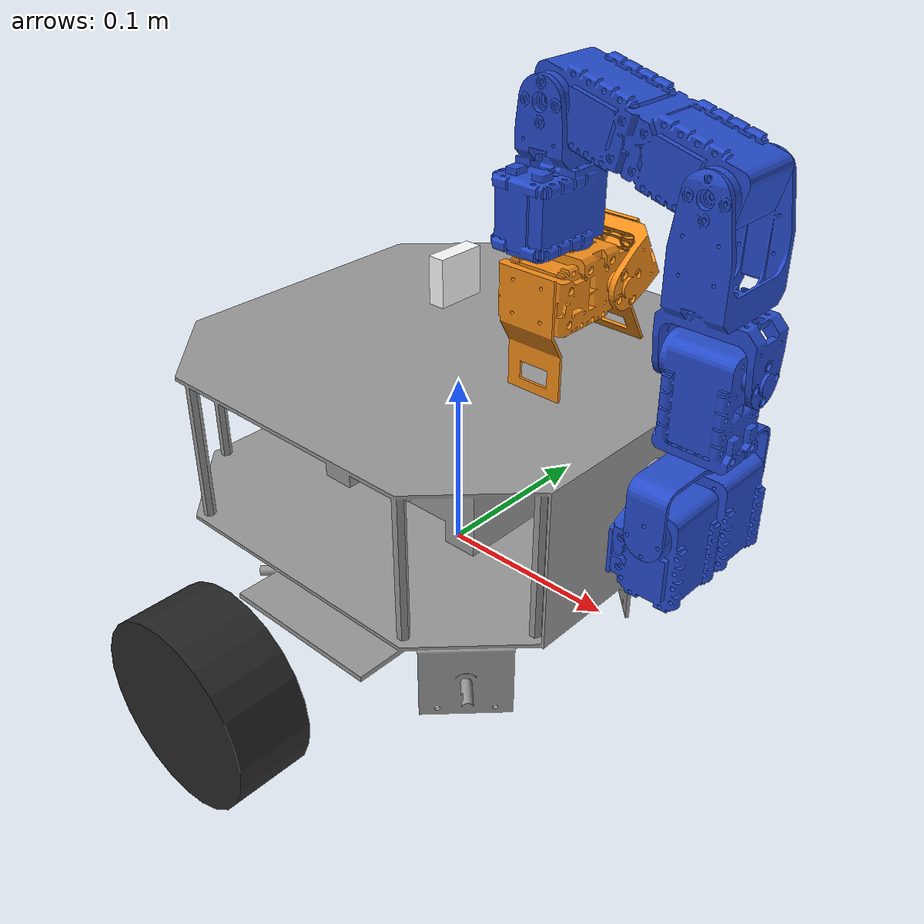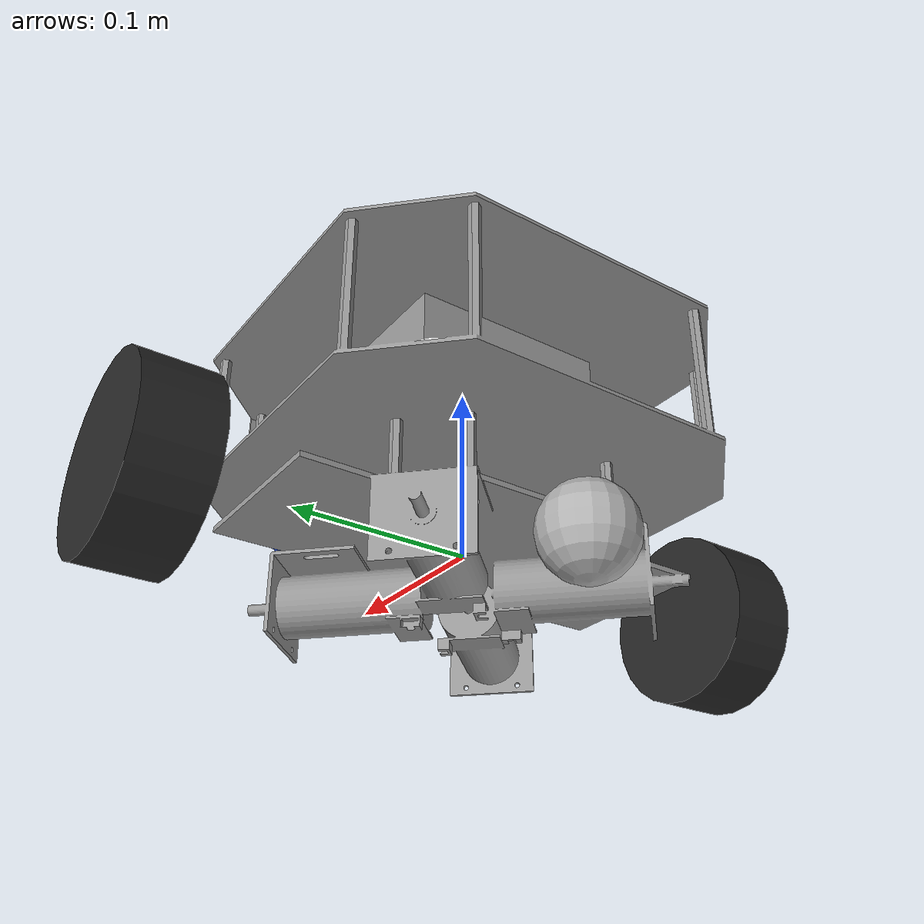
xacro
<?xml version="1.0"?>
<robot xmlns:xacro="http://www.ros.org/wiki/xacro" name="omni_robot">
    <xacro:arg name="initial_positions_file" default="initial_positions.yaml" />

    <!-- Import omni_robot urdf file -->
    <xacro:include filename="$(find robot_description)/robot/omni_robot.xacro" />

    <!-- Import control_xacro -->
    <xacro:include filename="omni_robot.ros2_control.xacro" />

    <xacro:omni_robot_ros2_control name="FakeSystem" initial_positions_file="$(arg initial_positions_file)"/>

</robot>

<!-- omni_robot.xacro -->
<robot name="omni_robot" xmlns:xacro="http://ros.org/wiki/xacro">

  <xacro:include filename="$(find robot_description)/urdf/inertial_macros.xacro"/>
  <xacro:include filename="$(find robot_description)/urdf/base/base.urdf.xacro"/>
  <xacro:include filename="$(find robot_description)/urdf/wheels/diff_wheels.xacro"/>
  <xacro:include filename="$(find robot_description)/urdf/lidar/lidar.urdf.xacro"/>
  <xacro:include filename="$(find robot_description)/urdf/camera/camera.urdf.xacro"/>
  <xacro:include filename="$(find robot_description)/urdf/ros2_control.xacro"/>
  <xacro:include filename="$(find robot_description)/urdf/shoulder/shoulder.xacro"/>
  <xacro:include filename="$(find robot_description)/urdf/upper_arm/upper_arm.xacro"/>
  <xacro:include filename="$(find robot_description)/urdf/elbow/elbow.xacro"/>
  <xacro:include filename="$(find robot_description)/urdf/lower_arm/lower_arm.xacro"/>
  <xacro:include filename="$(find robot_description)/urdf/wrist/wrist.xacro"/>
  <xacro:include filename="$(find robot_description)/urdf/gripper/gripper.xacro"/>
  <xacro:include filename="$(find robot_description)/urdf/finger/finger.xacro"/>
  <xacro:property name="PI" value="3.14159274"/>

  <!-- =============== Links & Joints =============== -->

  <link name="base_footprint"/>
  <xacro:base_v0 parent="base_footprint">
    <origin xyz="0 0 0" rpy="0 0 0"/>
  </xacro:base_v0>

  <!-- Differential drive wheels + caster -->
  <xacro:diff_wheels_v0/>

  <!-- LiDAR — rear-center, above base -->
  <xacro:lidar_v0 parent="base_link">
    <origin xyz="-0.04 0.04 0.06" rpy="0 0 0"/>
  </xacro:lidar_v0>

  <!-- RGBD Camera — above LiDAR, facing backward (away from arm) -->
  <xacro:camera_v0 parent="base_link">
    <origin xyz="-0.04 0.04 0.135" rpy="0 0 3.14159"/>
  </xacro:camera_v0>

  <!-- Arm -->
  <xacro:shoulder parent="base_link">
    <origin xyz="0.126 0 0.092" rpy="0 ${PI/2} 0"/>
    <axis xyz="0 0 1"/>
  </xacro:shoulder>

  <xacro:upper_arm parent="shoulder_link">
    <origin xyz="0.0 0.0 0.021" rpy="0 -${PI/2} 0"/>
    <axis xyz="0 1 0"/>
  </xacro:upper_arm>

  <xacro:elbow parent="upper_arm_link">
    <origin xyz="0.0 0.0 0.0685" rpy="0 0 0"/>
    <axis xyz="1 0 0"/>
  </xacro:elbow>

  <xacro:lower_arm parent="elbow_link">
    <origin xyz="0.0 0.0 0.078" rpy="0 -${5*PI/12} 0"/>
    <axis xyz="0 1 0"/>
  </xacro:lower_arm>

  <xacro:wrist parent="lower_arm_link">
    <origin xyz="0.0 0.0 0.083" rpy="0 -${7*PI/12} 0"/>
    <axis xyz="0 1 0"/>
  </xacro:wrist>

  <xacro:gripper parent="wrist_link">
    <origin xyz="0.0 0.0 0.122" rpy="0 0 0"/>
    <axis xyz="0 0 1"/>
  </xacro:gripper>

  <xacro:finger parent="gripper_link">
    <origin xyz="0.0 0.01475 -0.037" rpy="${-PI/6} 0 0"/>
    <axis xyz="1 0 0"/>
  </xacro:finger>

</robot>

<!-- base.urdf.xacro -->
<robot xmlns:xacro="http://ros.org/wiki/xacro">

  <xacro:macro name="base_v0" params="parent *joint_origin">
	  <joint name="base_link_joint" type="fixed">
	    <xacro:insert_block name="joint_origin"/>
	    <parent link="${parent}"/>
	    <child link="base_link"/>
	  </joint>

	<link name="base_link">
	  <visual>
		  <geometry>
		    <mesh filename="package://robot_description/meshes/STL/base/base_link.stl"/>
		  </geometry>
	  </visual>
	  <collision>
		  <geometry>
		    <box size="0.22 0.22 0.06"/>
		  </geometry>
		  <origin xyz="0 0 0.01" rpy="0 0 0"/>
	  </collision>
	  <inertial>
		  <origin xyz="0 0 0"/>
		  <mass value="1.167"/>
		<inertia ixx="0.0016" ixy="0" ixz="0" iyy="0.0016" iyz="0" izz="0.0032" />
	  </inertial>
          <surface>
            <friction>
              <ode>
                <mu>0.8</mu>
                <mu2>0.8</mu2>
                <kp>1e15</kp>
                <kd>1e13</kd>
              </ode>
            </friction>
            <bounce>
              <restitution_coefficient>0.01</restitution_coefficient>
              <threshold>10</threshold>
            </bounce>
            <contact>
              <ode>
                <max_vel>0.01</max_vel>
                <minDepth>0</minDepth>
                <contact_surface_layer>0</contact_surface_layer>
              </ode>
            </contact>
          </surface>
	</link>
  </xacro:macro>

</robot>

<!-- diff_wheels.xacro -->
<robot xmlns:xacro="http://ros.org/wiki/xacro">

  <!-- Differential drive wheels + caster + Gazebo diff_drive plugin -->
  <xacro:macro name="diff_wheels_v0">

    <!-- Left drive wheel -->
    <joint name="left_wheel_joint" type="continuous">
      <parent link="base_link"/>
      <child link="left_wheel_link"/>
      <origin xyz="0.0 0.175 0.0" rpy="-1.5707963 0 0"/>
      <axis xyz="0 0 1"/>
    </joint>
    <link name="left_wheel_link">
      <visual>
        <geometry><cylinder radius="0.05" length="0.04"/></geometry>
        <material name="wheel_dark"><color rgba="0.15 0.15 0.15 1.0"/></material>
      </visual>
      <collision>
        <geometry><cylinder radius="0.05" length="0.04"/></geometry>
      </collision>
      <xacro:inertial_cylinder mass="0.2" length="0.04" radius="0.05">
        <origin xyz="0 0 0" rpy="0 0 0"/>
      </xacro:inertial_cylinder>
    </link>

    <!-- Right drive wheel -->
    <joint name="right_wheel_joint" type="continuous">
      <parent link="base_link"/>
      <child link="right_wheel_link"/>
      <origin xyz="0.0 -0.175 0.0" rpy="-1.5707963 0 0"/>
      <axis xyz="0 0 1"/>
    </joint>
    <link name="right_wheel_link">
      <visual>
        <geometry><cylinder radius="0.05" length="0.04"/></geometry>
        <material name="wheel_dark"><color rgba="0.15 0.15 0.15 1.0"/></material>
      </visual>
      <collision>
        <geometry><cylinder radius="0.05" length="0.04"/></geometry>
      </collision>
      <xacro:inertial_cylinder mass="0.2" length="0.04" radius="0.05">
        <origin xyz="0 0 0" rpy="0 0 0"/>
      </xacro:inertial_cylinder>
    </link>

    <!-- Rear caster wheel (arm is at the front, caster at back) -->
    <joint name="caster_wheel_joint" type="fixed">
      <parent link="base_link"/>
      <child link="caster_wheel_link"/>
      <origin xyz="-0.1 0.0 -0.025" rpy="0 0 0"/>
    </joint>
    <link name="caster_wheel_link">
      <visual>
        <geometry><sphere radius="0.025"/></geometry>
        <material name="caster_grey"><color rgba="0.7 0.7 0.7 1.0"/></material>
      </visual>
      <collision>
        <geometry><sphere radius="0.025"/></geometry>
      </collision>
      <inertial>
        <mass value="0.05"/>
        <inertia ixx="0.000013" ixy="0" ixz="0"
                 iyy="0.000013" iyz="0"
                 izz="0.000013"/>
      </inertial>
    </link>

    <!-- Wheel friction properties -->
    <gazebo reference="left_wheel_link">
      <material>Gazebo/DarkGrey</material>
      <mu1>1.0</mu1>
      <mu2>1.0</mu2>
    </gazebo>
    <gazebo reference="right_wheel_link">
      <material>Gazebo/DarkGrey</material>
      <mu1>1.0</mu1>
      <mu2>1.0</mu2>
    </gazebo>
    <!-- Caster is frictionless so it swivels freely -->
    <gazebo reference="caster_wheel_link">
      <material>Gazebo/Grey</material>
      <mu1>0.001</mu1>
      <mu2>0.001</mu2>
    </gazebo>

    <!-- Differential drive Gazebo plugin -->
    <gazebo>
      <plugin name="diff_drive" filename="libgazebo_ros_diff_drive.so">
        <ros>
          <remapping>cmd_vel:=cmd_vel_out</remapping>
          <remapping>odom:=odom</remapping>
        </ros>
        <left_joint>left_wheel_joint</left_joint>
        <right_joint>right_wheel_joint</right_joint>
        <wheel_separation>0.35</wheel_separation>
        <wheel_diameter>0.1</wheel_diameter>
        <max_wheel_torque>200</max_wheel_torque>
        <max_wheel_acceleration>10.0</max_wheel_acceleration>
        <publish_odom>true</publish_odom>
        <publish_odom_tf>true</publish_odom_tf>
        <publish_wheel_tf>false</publish_wheel_tf>
        <odometry_frame>odom</odometry_frame>
        <robot_base_frame>base_footprint</robot_base_frame>
      </plugin>
    </gazebo>

  </xacro:macro>

</robot>

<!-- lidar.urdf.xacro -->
<robot xmlns:xacro="http://www.ros.org/wiki/xacro">

  <xacro:macro name="lidar_v0" params="parent *joint_origin">

    <joint name="laser_joint" type="fixed">
      <xacro:insert_block name="joint_origin"/>
      <parent link="${parent}"/>
      <child link="laser_frame"/>
    </joint>

    <link name="laser_frame">
      <visual>
        <geometry>
          <cylinder radius="0.03" length="0.04"/>
        </geometry>
        <material name="white">
          <color rgba="1.0 1.0 1.0 1.0"/>
        </material>
      </visual>
      <collision>
        <geometry>
          <cylinder radius="0.03" length="0.04"/>
        </geometry>
      </collision>
      <xacro:inertial_cylinder mass="0.1" length="0.04" radius="0.03">
        <origin xyz="0 0 0" rpy="0 0 0"/>
      </xacro:inertial_cylinder>
    </link>

    <gazebo reference="laser_frame">
      <material>Gazebo/White</material>
      <sensor name="laser" type="ray">
        <pose>0 0 0 0 0 0</pose>
        <visualize>true</visualize>
        <update_rate>10</update_rate>
        <ray>
          <scan>
            <horizontal>
              <samples>360</samples>
              <min_angle>-3.14</min_angle>
              <max_angle>3.14</max_angle>
            </horizontal>
          </scan>
          <range>
            <min>0.3</min>
            <max>12</max>
          </range>
        </ray>
        <plugin name="laser_controller" filename="libgazebo_ros_ray_sensor.so">
          <ros>
            <remapping>~/out:=scan</remapping>
          </ros>
          <output_type>sensor_msgs/LaserScan</output_type>
          <frame_name>laser_frame</frame_name>
        </plugin>
      </sensor>
    </gazebo>

  </xacro:macro>

</robot>

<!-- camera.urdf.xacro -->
<robot xmlns:xacro="http://www.ros.org/wiki/xacro">

  <xacro:macro name="camera_v0" params="parent *joint_origin">

    <joint name="camera_joint" type="fixed">
      <xacro:insert_block name="joint_origin"/>
      <parent link="${parent}"/>
      <child link="camera_link"/>
    </joint>

    <link name="camera_link">
      <visual>
        <geometry>
          <box size="0.010 0.03 0.03"/>
        </geometry>
        <material name="white">
          <color rgba="1.0 1.0 1.0 1.0"/>
        </material>
      </visual>
    </link>

    <joint name="camera_optical_joint" type="fixed">
      <origin xyz="0 0 0" rpy="${-pi/2} 0 ${-pi/2}"/>
      <parent link="camera_link"/>
      <child link="camera_optical_link"/>
    </joint>
    <link name="camera_optical_link"/>

    <gazebo reference="camera_link">
      <material>Gazebo/White</material>
      <sensor name="camera" type="depth">
        <pose>0 0 0 0 0 0</pose>
        <visualize>true</visualize>
        <update_rate>10</update_rate>
        <camera>
          <horizontal_fov>1.089</horizontal_fov>
          <image>
            <format>B8G8R8</format>
            <width>640</width>
            <height>480</height>
          </image>
          <clip>
            <near>0.05</near>
            <far>8.0</far>
          </clip>
        </camera>
        <plugin name="camera_controller" filename="libgazebo_ros_camera.so">
          <camera_name>rgbd_camera</camera_name>
          <frame_name>camera_optical_link</frame_name>
          <min_depth>0.05</min_depth>
          <max_depth>8.0</max_depth>
        </plugin>
      </sensor>
    </gazebo>

  </xacro:macro>

</robot>

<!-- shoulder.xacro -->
<robot xmlns:xacro="http://ros.org/wiki/xacro">

  <xacro:macro name="shoulder" params="parent *joint_origin *joint_axis">
	<joint name="soulder_joint" type="revolute">
	  <xacro:insert_block name="joint_origin"/>
	  <parent link="${parent}"/>
	  <child link="shoulder_link"/>
          <limit effort="100" velocity="100" lower="-3.14" upper = "3.14"/>
          <dynamics damping="10.0" friction="1.0"/>
	  <xacro:insert_block name="joint_axis"/>
	</joint>

	<link name="shoulder_link">
	  <visual>
		  <geometry>
		    <mesh filename="package://robot_description/meshes/STL/shoulder/shoulder.stl"/>
		  </geometry>
	  </visual>
	  <collision>
		  <geometry>
		    <mesh filename="package://robot_description/meshes/STL/shoulder/shoulder.stl"/>
		  </geometry>
	  </collision>
	  <inertial>
		<origin xyz="0.0000223482 0.0000414609 0.0066287000"/>
		<mass value="0.480879"/>
		<inertia ixx="0.000222" ixy="0" ixz="0" iyy="0.000395" iyz="0" izz="0.000222"/>
	  </inertial>
          <surface>
            <friction>
              <ode>
                <mu1>1.2</mu1>
                <mu2>1.2</mu2>
                <kp>1e15</kp>
                <kd>1e13</kd>
              </ode>
            </friction>
            <bounce>
              <restitution_coefficient>0.01</restitution_coefficient>
              <threshold>0</threshold>
            </bounce>
            <contact>
              <ode>
                <max_vel>10</max_vel>
              </ode>
            </contact>
          </surface>
	</link>
  </xacro:macro>

</robot>

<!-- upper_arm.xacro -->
<robot xmlns:xacro="http://ros.org/wiki/xacro">

  <xacro:macro name="upper_arm" params="parent *joint_origin *joint_axis">
	<joint name="upper_arm_joint" type="revolute">
	  <xacro:insert_block name="joint_origin"/>
	  <parent link="${parent}"/>
	  <child link="upper_arm_link"/>
          <limit effort="100" velocity="100" lower="-3.14" upper = "3.14"/>
          <dynamics damping="10.0" friction="1.0"/>
	  <xacro:insert_block name="joint_axis"/>
	</joint>

	<link name="upper_arm_link">
	  <visual>
		  <geometry>
		    <mesh filename="package://robot_description/meshes/STL/upper_arm/upper_arm.stl"/>
		  </geometry>
	  </visual>
	  <collision>
		  <geometry>
		    <mesh filename="package://robot_description/meshes/STL/upper_arm/upper_arm.stl"/>
		  </geometry>
	  </collision>
	  <inertial>
		<origin xyz="0.0 0.0 0.0"/>
		<mass value="0.298"/>
		<inertia ixx="0.002176" ixy="-0.0000030658" ixz="0.0" iyy="0.00005757" iyz="0.0" izz="0.002186"/>
	  </inertial>
          <surface>
            <friction>
              <ode>
                <mu1>1.2</mu1>
                <mu2>1.2</mu2>
                <kp>1e15</kp>
                <kd>1e13</kd>
              </ode>
            </friction>
            <bounce>
              <restitution_coefficient>0.01</restitution_coefficient>
              <threshold>0</threshold>
            </bounce>
            <contact>
              <ode>
                <max_vel>10</max_vel>
              </ode>
            </contact>
          </surface>
	</link>
  </xacro:macro>

</robot>

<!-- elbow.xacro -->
<robot xmlns:xacro="http://ros.org/wiki/xacro">

  <xacro:macro name="elbow" params="parent *joint_origin *joint_axis">
	<joint name="elbow_joint" type="revolute">
	  <xacro:insert_block name="joint_origin"/>
	  <parent link="${parent}"/>
	  <child link="elbow_link"/>
          <limit effort="100" velocity="100" lower="-3.14" upper = "3.14"/>
          <dynamics damping="10.0" friction="1.0"/>
	  <xacro:insert_block name="joint_axis"/>
	</joint>

	<link name="elbow_link">
	  <visual>
		  <geometry>
		    <mesh filename="package://robot_description/meshes/STL/elbow/elbow.stl"/>
		  </geometry>
	  </visual>
	  <collision>
		  <geometry>
		    <mesh filename="package://robot_description/meshes/STL/elbow/elbow.stl"/>
		  </geometry>
	  </collision>
	  <inertial>
		<origin xyz="0.1079630000 0.0001158760 0"/>
		<mass value="0.234589"/>
		<inertia ixx="0.00003971" ixy="0.0000023528" ixz="0.0" iyy="0.0008878" iyz="0.0" izz="0.000888"/>
	  </inertial>
          <surface>
            <friction>
              <ode>
                <mu1>1.2</mu1>
                <mu2>1.2</mu2>
                <kp>1e15</kp>
                <kd>1e13</kd>
              </ode>
            </friction>
            <bounce>
              <restitution_coefficient>0.01</restitution_coefficient>
              <threshold>0</threshold>
            </bounce>
            <contact>
              <ode>
                <max_vel>10</max_vel>
              </ode>
            </contact>
          </surface>
	</link>
  </xacro:macro>

</robot>

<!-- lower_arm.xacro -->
<robot xmlns:xacro="http://ros.org/wiki/xacro">

  <xacro:macro name="lower_arm" params="parent *joint_origin *joint_axis">
	<joint name="lower_arm_joint" type="revolute">
	  <xacro:insert_block name="joint_origin"/>
	  <parent link="${parent}"/>
	  <child link="lower_arm_link"/>
          <limit effort="100" velocity="100" lower="-3.14" upper = "3.14"/>
          <dynamics damping="10.0" friction="1.0"/>
	  <xacro:insert_block name="joint_axis"/>
	</joint>

	<link name="lower_arm_link">
	  <visual>
		  <geometry>
		    <mesh filename="package://robot_description/meshes/STL/lower_arm/lower_arm.stl"/>
		  </geometry>
	  </visual>
	  <collision>
		  <geometry>
		    <mesh filename="package://robot_description/meshes/STL/lower_arm/lower_arm.stl"/>
		  </geometry>
	  </collision>
	  <inertial>
		<origin xyz="0.0374395000 0.0052225200 0"/>
		<mass value="0.220991"/>
		<inertia ixx="0.00006369" ixy="-0.00002292" ixz="0.0" iyy="0.0001677" iyz="0.0" izz="0.0001834"/>
	  </inertial>
          <surface>
            <friction>
              <ode>
                <mu1>1.2</mu1>
                <mu2>1.2</mu2>
                <kp>1e15</kp>
                <kd>1e13</kd>
              </ode>
            </friction>
            <bounce>
              <restitution_coefficient>0.01</restitution_coefficient>
              <threshold>0</threshold>
            </bounce>
            <contact>
              <ode>
                <max_vel>10</max_vel>
              </ode>
            </contact>
          </surface>
	</link>
  </xacro:macro>

</robot>

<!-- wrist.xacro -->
<robot xmlns:xacro="http://ros.org/wiki/xacro">

  <xacro:macro name="wrist" params="parent *joint_origin *joint_axis">
	<joint name="wrist_joint" type="revolute">
	  <xacro:insert_block name="joint_origin"/>
	  <parent link="${parent}"/>
	  <child link="wrist_link"/>
          <limit effort="100" velocity="100" lower="-3.14" upper = "3.14"/>
          <dynamics damping="10.0" friction="1.0"/>
	  <xacro:insert_block name="joint_axis"/>
	</joint>

	<link name="wrist_link">
	  <visual>
		  <geometry>
		    <mesh filename="package://robot_description/meshes/STL/wrist/wrist.stl"/>
		  </geometry>
	  </visual>
	  <collision>
		  <geometry>
		    <mesh filename="package://robot_description/meshes/STL/wrist/wrist.stl"/>
		  </geometry>
	  </collision>
	  <inertial>
		<origin xyz="0.0 0.0 0.0"/>
		<mass value="0.085"/>
		<inertia ixx="0.00003082" ixy="0.0000000191" ixz="0.0000000023" iyy="0.00002822" iyz="0.0000025481" izz="0.00003152"/>
	  </inertial>
          <surface>
            <friction>
              <ode>
                <mu1>1.2</mu1>
                <mu2>1.2</mu2>
                <kp>1e15</kp>
                <kd>1e13</kd>
              </ode>
            </friction>
            <bounce>
              <restitution_coefficient>0.01</restitution_coefficient>
              <threshold>0</threshold>
            </bounce>
            <contact>
              <ode>
                <max_vel>10</max_vel>
              </ode>
            </contact>
          </surface>
	</link>
  </xacro:macro>

</robot>

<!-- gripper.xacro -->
<robot xmlns:xacro="http://ros.org/wiki/xacro">

  <xacro:macro name="gripper" params="parent *joint_origin *joint_axis">
	<joint name="gripper_joint" type="revolute">
	  <xacro:insert_block name="joint_origin"/>
	  <parent link="${parent}"/>
	  <child link="gripper_link"/>
          <limit effort="100" velocity="100" lower="-3.14" upper = "3.14"/>
          <dynamics damping="10.0" friction="1.0"/>
	  <xacro:insert_block name="joint_axis"/>
	</joint>

	<link name="gripper_link">
	  <visual>
		  <geometry>
		    <mesh filename="package://robot_description/meshes/STL/gripper/gripper.stl"/>
		  </geometry>
	  </visual>
	  <collision>
		  <geometry>
		    <mesh filename="package://robot_description/meshes/STL/gripper/gripper.stl"/>
		  </geometry>
	  </collision>
	  <inertial>
		<origin xyz="0.0 0.0 0.0"/>
		<mass value="0.25"/>
		<inertia ixx="0.00002537" ixy="0.0" ixz="0.0" iyy="0.00001836" iyz="0.000000434" izz="0.00001674"/>
	  </inertial>
          <surface>
            <friction>
              <ode>
                <mu1>1.2</mu1>
                <mu2>1.2</mu2>
                <kp>1e15</kp>
                <kd>1e13</kd>
              </ode>
            </friction>
            <bounce>
              <restitution_coefficient>0.01</restitution_coefficient>
              <threshold>0</threshold>
            </bounce>
            <contact>
              <ode>
                <max_vel>10</max_vel>
              </ode>
            </contact>
          </surface>
	</link>
  </xacro:macro>

</robot>

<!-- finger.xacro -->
<robot xmlns:xacro="http://ros.org/wiki/xacro">

  <xacro:macro name="finger" params=" parent *joint_origin *joint_axis">
	<joint name="finger_joint" type="revolute">
	  <xacro:insert_block name="joint_origin"/>
	  <parent link="${parent}"/>
	  <child link="finger_link"/>
          <limit effort="100" velocity="100" lower="-1.57" upper = "1.57"/>
          <dynamics damping="5.0" friction="0.5"/>
	  <xacro:insert_block name="joint_axis"/>
	</joint>

	<link name="finger_link">
	  <visual>
		  <geometry>
		    <mesh filename="package://robot_description/meshes/STL/finger/finger.stl"/>
		  </geometry>
	  </visual>
	  <collision>
		  <geometry>
		    <mesh filename="package://robot_description/meshes/STL/finger/finger.stl"/>
		  </geometry>
	  </collision>
	  <inertial>
		<origin xyz="0.0 0.0 0.0"/>
		<mass value="0.016"/>
		<inertia ixx="0.000004731" ixy="-0.000000456" ixz="0.0" iyy="0.000003500" iyz="0.0" izz="0.000003747"/>
	  </inertial>
          <surface>
            <friction>
              <ode>
                <mu1>1.2</mu1>
                <mu2>1.2</mu2>
                <kp>1e15</kp>
                <kd>1e13</kd>
              </ode>
            </friction>
            <bounce>
              <restitution_coefficient>0.01</restitution_coefficient>
              <threshold>0</threshold>
            </bounce>
            <contact>
              <ode>
                <max_vel>10</max_vel>
              </ode>
            </contact>
          </surface>
	</link>
  </xacro:macro>

</robot>
